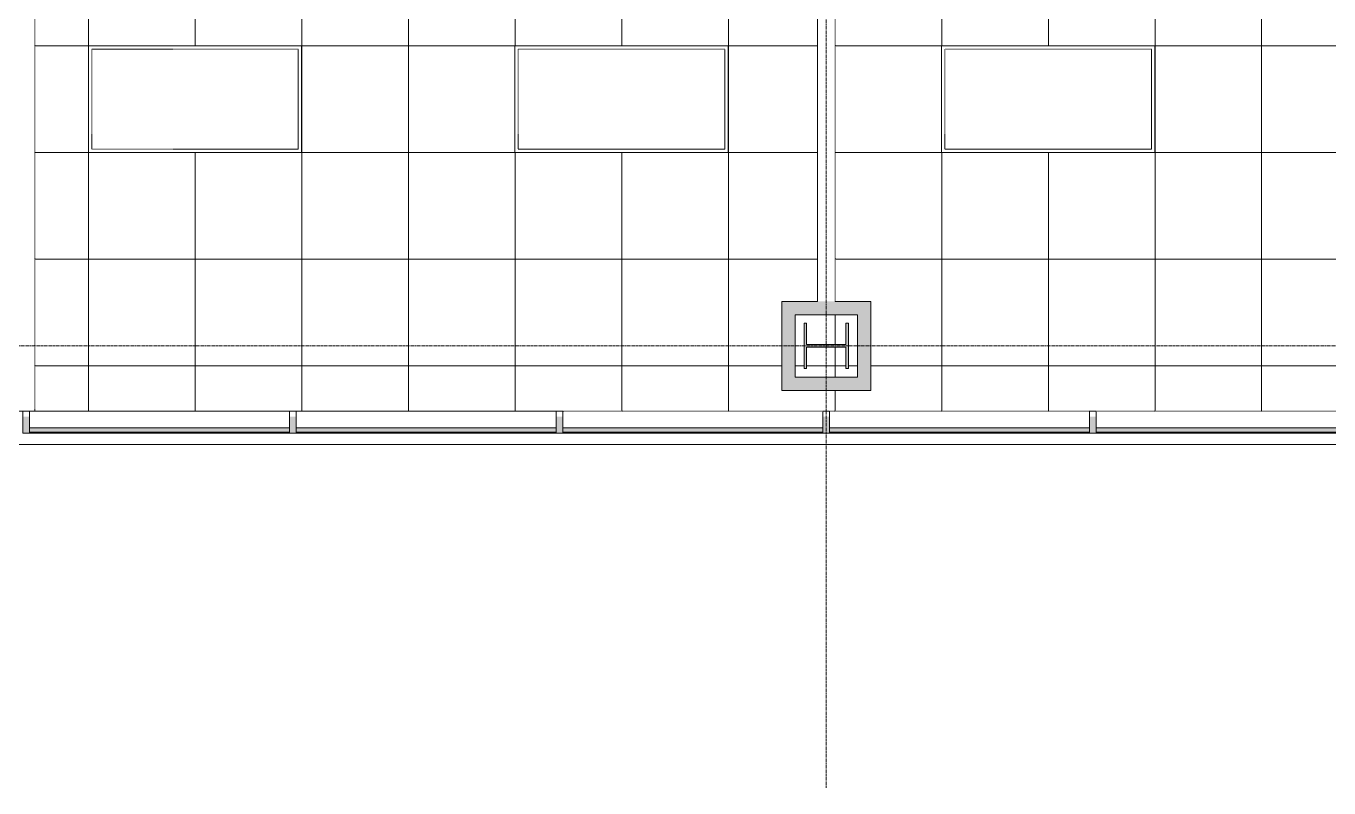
# Model space of a CAD drawing. Header units: inches. Extents: x -1263 to 2214, y -160 to 2229.
# Drawn here: x 482.9 to 776.1, y 640.5 to 811.9 of the extents above; entities that cross this region are included whole.
import ezdxf

# ---------------------------------------------------------------- set-up
doc = ezdxf.new("R2010")
doc.units = ezdxf.units.IN
doc.header["$MEASUREMENT"] = 0
doc.linetypes.add('Demolished', pattern=[0.1875, 0.125, -0.0625])
doc.linetypes.add('Grid Line 1_2_', pattern=[0.875, 0.5, -0.125, 0.125, -0.125])
for name, color, linetype, lineweight in [('A-CLNG', 13, 'Continuous', 13), ('A-CLNG-PATT', 13, 'Continuous', 13), ('A-DETL-GENF', 92, 'Continuous', 9), ('A-GLAZ-CURT', 52, 'Demolished', 9), ('A-GLAZ-CWMG', 51, 'Continuous', 13), ('A-WALL', 113, 'Demolished', 9), ('A-WALL-PATT', 111, 'Continuous', 13), ('E-LITE-EQPM', 33, 'Demolished', 9), ('I-WALL', 2, 'Continuous', 13), ('S-COLS', 52, 'Continuous', 13), ('S-GRID', 1, 'Continuous', 9)]:
    doc.layers.add(name, color=color, linetype=linetype, lineweight=lineweight)

# ---------------------------------------------------------------- blocks, each defined once
blk = doc.blocks.new('HP-Bearing Pile-Column - HP10X57-4885479-6TH FLOOR RCP DEMO')
at = {"layer": 'S-COLS', "lineweight": 9}
blk.add_hatch(color=7, dxfattribs=at).paths.add_polyline_path([(-5.1, -4.435), (-5.1, -5), (5.1, -5), (5.1, -4.435), (0.2825, -4.435), (0.2825, 4.435), (5.1, 4.435), (5.1, 5), (-5.1, 5), (-5.1, 4.435), (-0.2825, 4.435), (-0.2825, -4.435), (-4.4727, -4.435)], flags=0)
at = {"layer": 'S-COLS', "color": 8, "lineweight": 20}
for p, q in [((-5.1, 5), (5.1, 5)), ((-5.1, 4.435), (-5.1, 5)), ((-0.2825, 4.435), (-5.1, 4.435)), ((-0.2825, -4.435), (-0.2825, 4.435)), ((5.1, 4.435), (0.2825, 4.435)), ((0.2825, 4.435), (0.2825, -4.435)), ((5.1, 5), (5.1, 4.435)), ((-5.1, -5), (-5.1, -4.435)), ((-5.1, -4.435), (-0.2825, -4.435)), ((5.1, -5), (-5.1, -5)), ((0.2825, -4.435), (5.1, -4.435)), ((5.1, -4.435), (5.1, -5))]:
    blk.add_line(p, q, dxfattribs=at)
blk = doc.blocks.new('Rectangular Mullion - 1_5_ x 2_5_ rectangular-V9-6TH FLOOR RCP DEMO')
at = {"layer": 'A-GLAZ-CWMG', "lineweight": 9}
blk.add_line((362.05, 720.26), (303.55, 720.26), dxfattribs=at)
blk = doc.blocks.new('System Panel - Glazed-5268268-6TH FLOOR RCP DEMO')
at = {"layer": 'A-GLAZ-CURT', "linetype": 'Continuous'}
blk.add_hatch(color=7, dxfattribs=at).paths.add_polyline_path([(-29.25, 1.75), (-29.25, 0.75), (29.25, 0.75), (29.25, 1.75)], flags=0)
at = {"layer": 'A-GLAZ-CURT', "color": 8, "linetype": 'Continuous', "lineweight": 20}
for p, q in [((-29.25, 0.75), (-29.25, 1.75)), ((-29.25, 1.75), (29.25, 1.75)), ((29.25, 0.75), (-29.25, 0.75)), ((29.25, 1.75), (29.25, 0.75))]:
    blk.add_line(p, q, dxfattribs=at)
blk = doc.blocks.new('Rectangular Mullion - 1_5_ x 2_5_ rectangular-V10-6TH FLOOR RCP DEMO')
at = {"layer": 'A-GLAZ-CWMG', "lineweight": 9}
blk.add_line((662.22, 720.26), (603.67, 720.26), dxfattribs=at)
blk = doc.blocks.new('System Panel - Glazed-5268278-6TH FLOOR RCP DEMO')
at = {"layer": 'A-GLAZ-CURT', "linetype": 'Continuous'}
blk.add_hatch(color=7, dxfattribs=at).paths.add_polyline_path([(29.28, 1.75), (-29.28, 1.75), (-29.28, 0.75), (29.28, 0.75), (29.28, 1.34)], flags=0)
at = {"layer": 'A-GLAZ-CURT', "color": 8, "linetype": 'Continuous', "lineweight": 20}
for p, q in [((-29.28, 0.75), (-29.28, 1.75)), ((-29.28, 1.75), (29.28, 1.75)), ((29.28, 0.75), (-29.28, 0.75)), ((29.28, 1.75), (29.28, 0.75))]:
    blk.add_line(p, q, dxfattribs=at)
blk = doc.blocks.new('Rectangular Mullion - 1_5_ x 2_5_ rectangular-V11-6TH FLOOR RCP DEMO')
at = {"layer": 'A-GLAZ-CWMG', "lineweight": 9}
blk.add_line((782.3, 720.26), (723.72, 720.26), dxfattribs=at)
blk = doc.blocks.new('System Panel - Glazed-5268279-6TH FLOOR RCP DEMO')
at = {"layer": 'A-GLAZ-CURT', "linetype": 'Continuous'}
blk.add_hatch(color=7, dxfattribs=at).paths.add_polyline_path([(-29.29, 1.75), (-29.29, 0.75), (29.29, 0.75), (29.29, 1.75), (26.73, 1.75)], flags=0)
at = {"layer": 'A-GLAZ-CURT', "color": 8, "linetype": 'Continuous', "lineweight": 20}
for p, q in [((-29.29, 0.75), (-29.29, 1.75)), ((-29.29, 1.75), (29.29, 1.75)), ((29.29, 0.75), (-29.29, 0.75)), ((29.29, 1.75), (29.29, 0.75))]:
    blk.add_line(p, q, dxfattribs=at)
blk = doc.blocks.new('Rectangular Mullion - 1_5_ x 2_5_ rectangular-5268262-6TH FLOOR RCP DEMO')
at = {"layer": 'A-GLAZ-CWMG', "lineweight": 9}
blk.add_hatch(color=7, dxfattribs=at).paths.add_polyline_path([(-0.75, -2), (-0.75, 1.74), (0.75, 1.74), (0.75, -2)], flags=0)
at = {"layer": 'A-GLAZ-CWMG', "color": 8, "lineweight": 20}
for p, q in [((0.75, 3), (-0.75, 3)), ((-0.75, 3), (-0.75, -2)), ((0.75, -2), (0.75, 3)), ((-0.75, -2), (0.75, -2))]:
    blk.add_line(p, q, dxfattribs=at)
blk = doc.blocks.new('FAR22_CH - FAR24_CH-5125636-6TH FLOOR RCP DEMO')
at = {"layer": 'A-DETL-GENF', "color": 7, "linetype": 'Demolished'}
for p, q in [((0, 0), (48, 0)), ((0, -24), (0, 0)), ((0.75, -0.75), (0.75, -23.25)), ((47.25, -0.75), (0.75, -0.75)), ((47.25, -23.25), (47.25, -0.75)), ((48, 0), (48, -24)), ((0.75, -23.25), (47.25, -23.25)), ((48, -24), (0, -24))]:
    blk.add_line(p, q, dxfattribs=at)

msp = doc.modelspace()

# ---------------------------------------------------------------- hatches: boundary and pattern name
at = {"layer": 'A-CLNG-PATT', "linetype": 'Demolished'}
h = msp.add_hatch(dxfattribs=at)
h.set_pattern_fill('FP_4', color=55, style=0, pattern_type=2)
h.set_pattern_definition([(180, (136.926, 1431.436), (3e-15, 24), []), (90, (136.926, 1431.436), (24, -1e-15), [])])
h.paths.add_polyline_path([(296.69, 725.26), (480.9, 725.26), (480.9, 965.1), (296.87, 965.05), (296.87, 749.92), (312.8, 749.92), (312.8, 729.92), (304.8, 729.92), (304.8, 727.2), (300.8, 727.2), (300.8, 729.92), (296.69, 729.92)], flags=0)
h.paths.add_polyline_path([(1205.15, 725.26), (1410.1, 725.26), (1410.1, 965.1), (1405.26, 965.1), (1405.26, 964.1), (1385.26, 964.1), (1385.26, 965.1), (1205.15, 965.1), (1205.15, 749.92), (1213.15, 749.92), (1213.15, 729.92), (1205.15, 729.92)], flags=0)
h.paths.add_polyline_path([(603.67, 725.26), (841.05, 725.26), (841.05, 965.1), (664.97, 965.1), (664.97, 749.92), (672.97, 749.92), (672.97, 729.92), (652.97, 729.92), (652.97, 749.92), (660.97, 749.92), (660.97, 965.1), (484.9, 965.1), (484.9, 725.26), (602.17, 725.26)], flags=0)
h.paths.add_polyline_path([(1083.9, 725.26), (1201.15, 725.26), (1201.15, 729.92), (1193.15, 729.92), (1193.15, 749.92), (1201.15, 749.92), (1201.15, 965.1), (1025.15, 965.1), (1025.15, 903.44), (1072.93, 903.44), (1072.93, 879.44), (1025.15, 879.44), (1025.15, 807.44), (1072.93, 807.44), (1072.93, 783.44), (1025.15, 783.4), (1025.15, 749.92), (1033.15, 749.92), (1033.15, 729.92), (1025.15, 729.92), (1025.15, 727.2), (1021.15, 727.2), (1021.15, 729.92), (1013.15, 729.92), (1013.15, 749.92), (1021.15, 749.92), (1021.15, 965.1), (845.05, 965.1), (845.05, 725.26), (1082.4, 725.26)], flags=0)
h.paths.add_polyline_path([(1198.71, 732.92), (1210.15, 732.92), (1210.15, 746.92), (1196.15, 746.92), (1196.15, 732.92), (1198.15, 732.92)], flags=0)
h.paths.add_polyline_path([(1025.15, 732.92), (1030.15, 732.92), (1030.15, 746.92), (1016.15, 746.92), (1016.15, 732.92), (1021.15, 732.92)], flags=0)
h.paths.add_polyline_path([(664.97, 732.92), (669.97, 732.92), (669.97, 746.92), (655.97, 746.92), (655.97, 732.92), (660.97, 732.92)], flags=0)
h.paths.add_polyline_path([(304.8, 732.92), (309.8, 732.92), (309.8, 746.92), (296.69, 746.92), (296.69, 732.92), (304.09, 732.92)], flags=0)
h.paths.add_polyline_path([(1198.15, 734.82), (1198.15, 745.02), (1198.71, 745.02), (1198.71, 740.2), (1207.58, 740.2), (1207.58, 745.02), (1208.15, 745.02), (1208.15, 734.82), (1207.58, 734.82), (1207.58, 739.64), (1198.71, 739.64), (1198.71, 734.82)], flags=0)
h.paths.add_polyline_path([(1027.58, 734.82), (1027.58, 739.64), (1018.71, 739.64), (1018.71, 734.82), (1018.15, 734.82), (1018.15, 745.02), (1018.71, 745.02), (1018.71, 740.2), (1027.58, 740.2), (1027.58, 745.02), (1028.15, 745.02), (1028.15, 734.82)], flags=0)
h.paths.add_polyline_path([(657.97, 734.82), (657.97, 745.02), (658.54, 745.02), (658.54, 740.2), (667.41, 740.2), (667.41, 745.02), (667.97, 745.02), (667.97, 734.82), (667.41, 734.82), (667.41, 739.64), (658.54, 739.64), (658.54, 734.82)], flags=0)
h.paths.add_polyline_path([(297.8, 734.82), (297.8, 745.02), (298.36, 745.02), (298.36, 740.2), (307.23, 740.2), (307.23, 745.02), (307.8, 745.02), (307.8, 734.82), (307.23, 734.82), (307.23, 739.64), (298.36, 739.64), (298.36, 734.82), (298.04, 734.82)], flags=0)
h.paths.add_polyline_path([(304.93, 783.44), (304.93, 807.44), (352.93, 807.44), (352.93, 783.44), (320.94, 783.44)], flags=0)
h.paths.add_polyline_path([(1266.74, 783.44), (1240.93, 783.44), (1240.93, 807.44), (1288.93, 807.44), (1288.93, 783.44)], flags=0)
h.paths.add_polyline_path([(688.93, 783.44), (688.93, 807.44), (736.93, 807.44), (736.93, 783.44), (726.28, 783.44)], flags=0)
h.paths.add_polyline_path([(1384.93, 783.44), (1336.93, 783.44), (1336.93, 807.44), (1384.93, 807.44)], flags=0)
h.paths.add_polyline_path([(1131.62, 783.44), (1120.93, 783.44), (1120.93, 807.44), (1168.93, 807.44), (1168.93, 783.44)], flags=0)
h.paths.add_polyline_path([(1000.93, 783.44), (952.93, 783.44), (952.93, 807.44), (1000.93, 807.44), (1000.93, 787.06)], flags=0)
h.paths.add_polyline_path([(904.93, 783.44), (856.93, 783.44), (856.93, 807.44), (904.93, 807.44), (904.93, 789.54)], flags=0)
h.paths.add_polyline_path([(784.93, 783.44), (784.93, 807.44), (832.93, 807.44), (832.93, 783.44)], flags=0)
h.paths.add_polyline_path([(592.93, 783.44), (592.93, 807.44), (640.93, 807.44), (640.93, 783.44)], flags=0)
h.paths.add_polyline_path([(448.93, 783.44), (400.93, 783.44), (400.93, 807.44), (448.93, 807.44)], flags=0)
h.paths.add_polyline_path([(496.93, 783.44), (496.93, 807.44), (544.93, 807.44), (544.93, 783.44)], flags=0)
h.paths.add_polyline_path([(304.93, 879.44), (304.93, 903.44), (352.93, 903.44), (352.93, 879.44), (320.94, 879.44)], flags=0)
h.paths.add_polyline_path([(496.93, 879.44), (496.93, 903.44), (544.93, 903.44), (544.93, 879.44)], flags=0)
h.paths.add_polyline_path([(400.93, 879.44), (400.93, 903.44), (448.93, 903.44), (448.93, 879.44)], flags=0)
h.paths.add_polyline_path([(640.93, 879.44), (592.93, 879.44), (592.93, 903.44), (640.93, 903.44), (640.93, 895.87)], flags=0)
h.paths.add_polyline_path([(784.93, 879.44), (784.93, 903.44), (832.93, 903.44), (832.93, 879.44)], flags=0)
h.paths.add_polyline_path([(688.93, 879.44), (688.93, 903.44), (736.93, 903.44), (736.93, 879.44), (726.28, 879.44)], flags=0)
h.paths.add_polyline_path([(861.4, 879.44), (856.93, 879.44), (856.93, 903.44), (904.93, 903.44), (904.93, 879.44)], flags=0)
h.paths.add_polyline_path([(1000.93, 879.44), (952.93, 879.44), (952.93, 903.44), (1000.93, 903.44), (1000.93, 895.87)], flags=0)
h.paths.add_polyline_path([(1120.93, 879.44), (1120.93, 903.44), (1168.93, 903.44), (1168.93, 879.44), (1131.62, 879.44)], flags=0)
h.paths.add_polyline_path([(1288.93, 879.44), (1240.93, 879.44), (1240.93, 903.44), (1288.93, 903.44), (1288.93, 895.87)], flags=0)
h.paths.add_polyline_path([(1343.38, 879.44), (1336.93, 879.44), (1336.93, 903.44), (1384.93, 903.44), (1384.93, 879.44)], flags=0)
at = {"layer": 'A-WALL-PATT', "lineweight": 9}
for points in [[(652.97, 729.92), (655.97, 729.92), (655.97, 749.92), (652.97, 749.92)], [(660.97, 746.92), (672.97, 746.92), (672.97, 749.92), (655.97, 749.92), (655.97, 746.92), (658.73, 746.92)], [(669.97, 729.92), (672.97, 729.92), (672.97, 746.92), (669.97, 746.92), (669.97, 732.92)], [(664.97, 729.92), (669.97, 729.92), (669.97, 732.92), (655.97, 732.92), (655.97, 729.92), (660.97, 729.92)]]:
    msp.add_hatch(color=7, dxfattribs=at).paths.add_polyline_path(points, flags=0)

# ---------------------------------------------------------------- linework, layer by layer
at = {"layer": 'A-CLNG', "color": 7, "linetype": 'Demolished', "lineweight": 9}
for p, q in [((544.93, 807.44), (496.93, 807.44)), ((496.93, 807.44), (496.93, 783.44)), ((544.93, 783.44), (544.93, 807.44)), ((640.93, 807.44), (592.93, 807.44)), ((592.93, 807.44), (592.93, 783.44)), ((640.93, 783.44), (640.93, 807.44)), ((736.93, 807.44), (688.93, 807.44)), ((688.93, 807.44), (688.93, 783.44)), ((736.93, 783.44), (736.93, 807.44)), ((496.93, 783.44), (544.93, 783.44)), ((592.93, 783.44), (640.93, 783.44)), ((688.93, 783.44), (736.93, 783.44)), ((542.17, 725.26), (484.9, 725.26)), ((602.17, 725.26), (543.67, 725.26)), ((662.22, 725.26), (603.67, 725.26)), ((722.22, 725.26), (663.72, 725.26)), ((782.3, 725.26), (723.72, 725.26))]:
    msp.add_line(p, q, dxfattribs=at)
at = {"layer": 'A-WALL', "color": 250, "lineweight": 20}
for p, q in [((484.9, 965.1), (484.9, 725.26)), ((660.97, 749.92), (660.97, 965.1)), ((664.97, 965.1), (664.97, 749.92)), ((484.9, 725.26), (480.9, 725.26))]:
    msp.add_line(p, q, dxfattribs=at)
at = {"layer": 'A-WALL', "linetype": 'Continuous'}
msp.add_line((-1172.02, 717.76), (1417.6, 717.76), dxfattribs=at)
at = {"layer": 'I-WALL', "color": 8, "lineweight": 20}
for p, q in [((652.97, 729.92), (652.97, 749.92)), ((652.97, 749.92), (660.97, 749.92)), ((664.97, 749.92), (672.97, 749.92)), ((672.97, 749.92), (672.97, 729.92)), ((655.97, 746.92), (655.97, 732.92)), ((669.97, 746.92), (655.97, 746.92)), ((669.97, 732.92), (669.97, 746.92)), ((655.97, 732.92), (669.97, 732.92)), ((672.97, 729.92), (652.97, 729.92))]:
    msp.add_line(p, q, dxfattribs=at)
at = {"layer": 'S-GRID', "linetype": 'Grid Line 1_2_'}
for p, q in [((662.97, 640.48), (662.97, 2204.87)), ((-1262.83, 739.92), (1480.44, 739.92))]:
    msp.add_line(p, q, dxfattribs=at)

# ---------------------------------------------------------------- block references
at = {"layer": 'A-GLAZ-CURT', "linetype": 'Continuous', "rotation": 180}
for name, p in [('System Panel - Glazed-5268268-6TH FLOOR RCP DEMO', (512.92, 722.26)), ('System Panel - Glazed-5268268-6TH FLOOR RCP DEMO', (572.92, 722.26)), ('System Panel - Glazed-5268278-6TH FLOOR RCP DEMO', (632.94, 722.26)), ('System Panel - Glazed-5268268-6TH FLOOR RCP DEMO', (692.97, 722.26)), ('System Panel - Glazed-5268279-6TH FLOOR RCP DEMO', (753.01, 722.26))]:
    msp.add_blockref(name, p, dxfattribs=at)
at = {"layer": 'A-GLAZ-CWMG', "lineweight": 9, "extrusion": (0, 0, -1)}
for p in [(-482.92, 722.26), (-542.92, 722.26), (-602.92, 722.26), (-662.97, 722.26), (-722.97, 722.26)]:
    msp.add_blockref('Rectangular Mullion - 1_5_ x 2_5_ rectangular-5268262-6TH FLOOR RCP DEMO', p, dxfattribs=at)
at = {"layer": 'A-GLAZ-CWMG', "lineweight": 9}
for name, p in [('Rectangular Mullion - 1_5_ x 2_5_ rectangular-V9-6TH FLOOR RCP DEMO', (180.12, 0)), ('Rectangular Mullion - 1_5_ x 2_5_ rectangular-V9-6TH FLOOR RCP DEMO', (240.12, 0)), ('Rectangular Mullion - 1_5_ x 2_5_ rectangular-V10-6TH FLOOR RCP DEMO', (0, 0)), ('Rectangular Mullion - 1_5_ x 2_5_ rectangular-V9-6TH FLOOR RCP DEMO', (360.18, 0)), ('Rectangular Mullion - 1_5_ x 2_5_ rectangular-V11-6TH FLOOR RCP DEMO', (0, 0))]:
    msp.add_blockref(name, p, dxfattribs=at)
at = {"layer": 'E-LITE-EQPM', "color": 7}
for p in [(496.93, 807.44), (592.93, 807.44), (688.93, 807.44)]:
    msp.add_blockref('FAR22_CH - FAR24_CH-5125636-6TH FLOOR RCP DEMO', p, dxfattribs=at)
at = {"layer": 'S-COLS', "lineweight": 9, "rotation": 89.99999999999991}
msp.add_blockref('HP-Bearing Pile-Column - HP10X57-4885479-6TH FLOOR RCP DEMO', (662.97, 739.92), dxfattribs=at)

doc.saveas('drawing.dxf')
